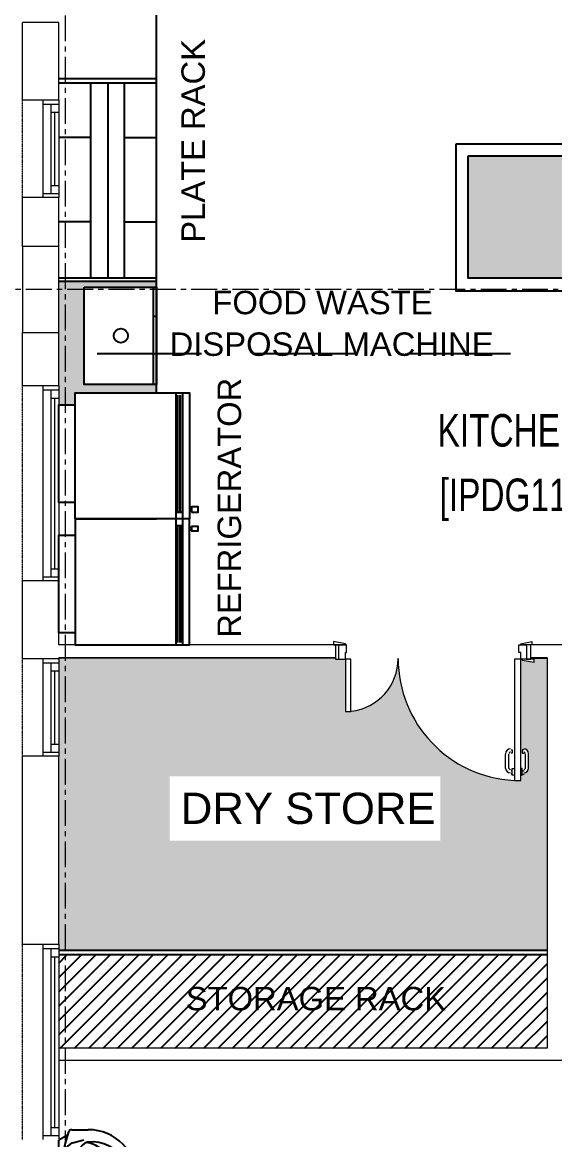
# Model space of a CAD drawing. Header units: millimetres. Extents: x 26027 to 581921, y 7230 to 233891.
# Drawn here: x 465586 to 468856, y 217416 to 224288 of the extents above; entities that cross this region are included whole.
import ezdxf

# ---------------------------------------------------------------- set-up
doc = ezdxf.new("R2010")
doc.units = ezdxf.units.MM
doc.header["$LTSCALE"] = 5
doc.linetypes.add('CENTER', pattern=[50.800000000000004, 31.75, -6.35, 6.35, -6.35])
doc.linetypes.add('HIDDEN2', pattern=[0.1875, 0.125, -0.0625])
for name, color, linetype, lineweight in [('72_EGR_BASE_TEXT', 7, 'Continuous', 5), ('Aluminum', 7, 'Continuous', 5), ('Proj', 7, 'HIDDEN2', 5), ('SANIT', 250, 'Continuous', 5), ('Structure', 20, 'Continuous', 5), ('Walls', 32, 'Continuous', 5)]:
    doc.layers.add(name, color=color, linetype=linetype, lineweight=lineweight)
for name, color, linetype in [('axes', 9, 'Continuous'), ('GE-ARCHITECTURAL_ELEMENTS', 8, 'Continuous'), ('PDF_Solid Fills', 7, 'Continuous'), ('PDF_Text', 7, 'Continuous')]:
    doc.layers.add(name, color=color, linetype=linetype)
doc.layers.add('PDF_Geometry', color=7, linetype='Continuous', true_color=0x809a5e)
doc.styles.add('PDF Arial', font='arial.ttf')
doc.styles.add('X3G_ENTITY_2587EA', font='swisscl.ttf', dxfattribs={"height": 200})

# ---------------------------------------------------------------- blocks, each defined once
blk = doc.blocks.new('lav-manta 60')
at = {"layer": 'GE-ARCHITECTURAL_ELEMENTS'}
for p, q in [((-0.2658112752778532, -0.0528604784439608), (-0.2358005871623812, 1.4210854715202e-14)), ((-0.2358005871623803, 0), (0.2358005871623812, 1.4210854715202e-14)), ((8.881784197001252e-16, 0.04000000000002046), (-6.217248937900877e-15, -0.5599999999999739)), ((0.2658112752778532, -0.0528604784439608), (0.2358005871623812, 1.4210854715202e-14)), ((-0.01500000000000323, -0.1473122635064641), (-0.01986414486488819, -0.06399025504892109)), ((0.0274395542141237, -0.120963039179756), (-0.007817085774672883, -0.0673337147440094)), ((0.03890213914203589, -0.1141610597856442), (0.008722840084338657, -0.05751880514141305)), ((0.01909829523756645, -0.07699205969632317), (0.01986206894530085, -0.06400790666485534)), ((-0.3000000000000007, -0.07892544397115842), (-0.3000000000000016, -0.1799999999999926)), ((-0.2184831274915995, -0.08410578956296888), (-0.238337111529991, -0.1537086973741566)), ((0.0149999999999979, -0.1473122635064641), (0.01740925070904797, -0.1057058166811373)), ((0.2184831274916004, -0.08410578956296888), (0.2383371115299919, -0.1537086973741566)), ((0.2999999999999989, -0.07892544397115842), (0.299999999999998, -0.1799999999999926))]:
    blk.add_line(p, q, dxfattribs=at)
for centre, radius, start, end in [((-0.2800000000000011, -0.07892544397115842), 0.02, 109.8228838830087, 180), ((0, -0.855681818181921), 0.84568181818193, 70.17711611698898, 109.8228838830111), ((-0.1607845660526097, -0.1005641007725586), 0.06, 101.8086224012993, 164.079387877085), ((0, -0.8696182228863449), 0.84568181818193, 78.1913775987016, 101.8086224012984), ((-2.664535259100376e-15, -0.06166307873495214), 0.02500000000000305, 320.7474472845807, 220.3679850115468), ((-9.769962616701378e-15, -0.06166307873495214), 0.02000000000000313, 353.2670776885322, 186.6820056531071), ((-9.769962616701378e-15, -0.06166307873495214), 0.009657274115586034, 25.41267285391787, 215.9577171006651), ((0.1607845660526097, -0.1005641007725586), 0.06, 15.92061212291503, 78.19137759870078), ((0.2799999999999994, -0.07892544397115842), 0.02, 0, 70.17711611699127), ((-0.164536051019244, -0.1889581848927691), 0.06, 102.0882578917687, 174.8142152564765), ((0, -0.9572184320334429), 0.84568181818193, 91.1571592519256, 102.0882578917694), ((0, -0.9572184320334429), 0.84568181818193, 88.54855929439348, 88.84397810137993), ((0.03317084667807624, -0.1175620494827143), 0.0066644162705284, 210.6851949742506, 30.68519497445045), ((0, -0.9572184320334429), 0.84568181818193, 77.9117421082308, 87.42744881614517), ((0.1645360510192404, -0.1889581848927691), 0.06, 5.185784743523504, 77.91174210823132), ((-5.329070518200751e-15, -0.1799999999999926), 0.2999999999999998, 180, 0), ((-1.77635683940025e-15, -0.2038909794933232), 0.2252122890089872, 174.8142152564765, 5.185784743523504), ((-1.77635683940025e-15, -0.1282362600928906), 0.2252122890089872, 190.6097301344279, 349.3902698655721), ((-3.552713678800501e-15, -0.1799999999999926), 0.03500000000000014, 115.3105877077287, 64.6894122922684), ((-3.552713678800501e-15, -0.1799999999999926), 0.02750000000000075, 117.1495709494952, 62.85042905050146), ((-2.664535259100376e-15, -0.1473122635064641), 0.01500000000000057, 180, 6.758042587173681e-11)]:
    blk.add_arc(centre, radius, start, end, dxfattribs=at)

msp = doc.modelspace()

# ---------------------------------------------------------------- hatches: boundary and pattern name
at = {"layer": 'PDF_Geometry', "lineweight": 25}
h = msp.add_hatch(dxfattribs=at)
h.set_pattern_fill('ANGLE', color=256, scale=500)
h.set_pattern_definition([(0, (-753464.1767248921, -861134.2566601911), (0, 137.5), [100, -37.5]), (90, (-753464.1767248921, -861134.2566601911), (-137.5, 8.419446744138054e-15), [100, -37.5])])
edge = h.paths.add_edge_path()
edge.add_line((476577.1314191916, 225898.2474854591), (477116.1547890818, 225898.2474854591))
edge.add_line((477116.1547890818, 225898.2474854591), (477116.1547890818, 226329.466181525))
edge.add_line((477116.1547890818, 226329.466181525), (476816.3230393634, 226329.466181525))
edge.add_line((476816.3230393634, 226329.466181525), (476816.3230393634, 226289.0394287407))
edge.add_line((476816.3230393634, 226289.0394287407), (476674.8294051792, 226289.0394287407))
edge.add_line((476674.8294051792, 226289.0394287407), (476674.8294051792, 226329.466181525))
edge.add_line((476674.8294051792, 226329.466181525), (476203.1839562498, 226329.466181525))
edge.add_line((476203.1839562498, 226329.466181525), (476203.1839562498, 226289.0394287407))
edge.add_line((476203.1839562498, 226289.0394287407), (476061.6903216057, 226289.0394287407))
edge.add_line((476061.6903216057, 226289.0394287407), (476061.6903216057, 226329.466181525))
edge.add_line((476061.6903216057, 226329.466181525), (475886.5077264467, 226329.466181525))
edge.add_line((475886.5077264467, 226329.466181525), (475886.5077264467, 226888.7029277282))
edge.add_line((475886.5077264467, 226888.7029277282), (475792.1786365686, 226888.7029277282))
edge.add_line((475792.1786365686, 226888.7029277282), (475792.1786365686, 226329.466181525))
edge.add_line((475792.1786365686, 226329.466181525), (475488.9779914776, 226329.466181525))
edge.add_line((475488.9779914776, 226329.466181525), (475488.9779914776, 226289.0394287407))
edge.add_line((475488.9779914776, 226289.0394287407), (475354.2221489591, 226289.0394287407))
edge.add_line((475354.2221489591, 226289.0394287407), (475354.2221489591, 226329.466181525))
edge.add_line((475354.2221489591, 226329.466181525), (474875.8389077887, 226329.466181525))
edge.add_line((474875.8389077887, 226329.466181525), (474875.8389077887, 226289.0394287407))
edge.add_line((474875.8389077887, 226289.0394287407), (474741.0830652704, 226289.0394287407))
edge.add_line((474741.0830652704, 226289.0394287407), (474741.0830652704, 226329.466181525))
edge.add_line((474741.0830652704, 226329.466181525), (474559.1626784457, 226329.466181525))
edge.add_line((474559.1626784457, 226329.466181525), (474559.1626784457, 225584.3992664018))
edge.add_line((474559.1626784457, 225584.3992664018), (474592.8516389604, 225584.3992664018))
edge.add_line((474592.8516389604, 225584.3992664018), (474576.6809380068, 225503.5457608835))
edge.add_line((474576.6809380068, 225503.5457608835), (474896.0522849718, 225503.5457608835))
edge.add_line((474896.0522849718, 225503.5457608835), (474896.0522849718, 225463.1190081497))
edge.add_line((474896.0522849718, 225463.1190081497), (474893.0892164605, 225463.1190081497))
edge.add_arc((474569.2623948067, 225506.9054581448), 326.7737193006011, 270.00122249803235, 352.29941862360437, ccw=False)
edge.add_arc((474569.2754806933, 224428.8824065593), 751.2493323841699, 2.8263447609617174, 90.00046627108952, ccw=False)
edge.add_line((475319.6109712257, 224465.9257737831), (475320.5331884446, 224465.9257737831))
edge.add_line((475320.5331884446, 224465.9257737831), (475320.5331884446, 224425.4990211031))
edge.add_line((475320.5331884446, 224425.4990211031), (475286.8442279301, 224425.4990211031))
edge.add_line((475286.8442279301, 224425.4990211031), (475273.3686437351, 224408.6545525857))
edge.add_arc((475243.0485673214, 224408.6545525857), 30.32007641362725, -89.99999999967002, 0, ccw=False)
edge.add_line((475243.0485673216, 224378.334476172), (475246.4174752897, 224371.5966840561))
edge.add_line((475246.4174752897, 224371.5966840561), (475155.457293265, 224378.3344761771))
edge.add_arc((475155.457293265, 224408.6545525857), 30.32007640856318, 146.2510531674718, 270, ccw=False)
edge.add_line((475130.2467614622, 224425.4990211031), (474576.6809379817, 224425.4990211031))
edge.add_line((474576.6809379817, 224425.4990211031), (474594.7647995453, 224335.0797125909))
edge.add_line((474594.7647995453, 224335.0797125909), (476577.1314191916, 224335.0797125909))
edge.add_line((476577.1314191916, 224335.0797125909), (476577.1314191916, 225898.2474854591))
h.paths.add_polyline_path([(480290.3278816309, 225585.2659106641), (477823.6229618503, 225585.2659106641), (477823.6229618504, 224430.1880145429), (477190.2705022367, 224430.1880145429), (477190.2705022367, 224260.9639994355), (477116.1547890818, 224260.9639994355), (477116.1547890818, 223519.8068657785), (477116.1547890818, 223452.4289445733), (477190.2705022367, 223452.4289445733), (477190.2705022367, 222536.089215725), (478390.2705022367, 222536.089215725), (478390.2705022367, 222825.8142770641), (478370.057125974, 222825.8142770641), (478384.880269038, 222899.9299904241), (478390.2705022367, 222899.9299904241), (478390.2705022367, 223573.7092028256), (478383.5327105708, 223573.7092028256), (478370.057125974, 223641.0871240271), (478390.2705022367, 223641.0871240271), (478390.2705022367, 223924.0743932619), (478370.057125974, 223924.0743932619), (478386.2278274947, 224004.9278987262), (478390.2705022367, 224004.9278987262), (478390.2705022367, 224671.9693190232), (478383.5327105708, 224671.9693190232), (478370.057125974, 224746.0850323292), (478390.2705022367, 224746.0850323292), (478390.2734833246, 223830.1974039872), (480290.3308627189, 223830.1974039872)])
edge = h.paths.add_edge_path(flags=16)
edge.add_line((477890.422861618, 223499.5934894115), (477884.2630907465, 223499.5934894115))
edge.add_line((477884.2630907465, 223499.5934894115), (477884.2630907465, 223486.6959090156))
edge.add_arc((477880.8942197019, 223496.2245685461), 10.10666337434744, 289.4711199357461, 379.4714195085501)
h.paths.add_polyline_path([(477944.9032201096, 223553.4958264045), (477944.9032201096, 223513.0690736743), (477197.0082943626, 223513.0690736743), (477197.0082943626, 223553.4958264045), (477756.2450406989, 223553.4958264045), (477756.2450406989, 223560.233618509), (477776.4584170766, 223560.233618509), (477776.4584170766, 223580.4469949298), (477884.2630907465, 223580.4469949298), (477884.2630907465, 223560.233618509), (477911.2142595951, 223560.233618509)], flags=16)
edge = h.paths.add_edge_path(flags=16)
edge.add_line((477786.5650805924, 223486.1179051658), (477877.5252990806, 223479.3801130985))
edge.add_line((477877.5252990806, 223479.3801130985), (477786.5650805924, 223486.1179051658))
edge.add_arc((477786.5650805924, 223496.2245685461), 10.10666338028386, 160.5285805033294, 270, ccw=False)
edge.add_line((477777.03643867, 223499.5934894115), (477776.4584170766, 223499.5934894115))
edge.add_line((477776.4584170766, 223499.5934894115), (477776.4584172121, 223496.2245685461))
edge.add_arc((477786.5650805924, 223496.2245685461), 10.10666338028386, 180, 270)
h.paths.add_polyline_path([(477203.7460869486, 223499.5934894115), (477217.2216707403, 223432.2155682063), (477197.0082943626, 223432.2155682063), (477197.0082943626, 223499.5934894115)], flags=16)
edge = h.paths.add_edge_path()
edge.add_line((468810.812607286, 220379.9957360635), (468731.0259836528, 220379.9957360635))
edge.add_line((468731.0259836528, 220379.9957360635), (468731.0259836528, 220353.0445678041))
edge.add_line((468731.0259836528, 220353.0445678041), (468650.1724781347, 220367.7452050399))
edge.add_line((468650.1724781347, 220367.7452050399), (468650.1724781347, 219815.6494449174))
edge.add_arc((468667.0169465475, 219790.4389130389), 30.32007641328984, 8.799929673841689e-10, 123.74894658864511, ccw=False)
edge.add_line((468697.3370229607, 219790.4389130394), (468697.3370230233, 219699.4787314748))
edge.add_line((468697.3370230233, 219699.4787314748), (468692.924743101, 219718.5986112023))
edge.add_arc((468667.0169465478, 219702.8476394431), 30.32007641155044, -90.00000000021998, 31.29803744826461, ccw=False)
edge.add_line((468667.0169465477, 219672.5275630315), (468670.3858545555, 219665.7897709603))
edge.add_line((468670.3858545555, 219665.7897709603), (468656.910270239, 219665.7897709603))
edge.add_line((468656.910270239, 219665.7897709603), (468656.910270239, 219659.0519789495))
edge.add_line((468656.910270239, 219659.0519789495), (468650.1724781347, 219625.3630183197))
edge.add_line((468650.1724781347, 219625.3630183197), (468609.7457254042, 219625.3630183197))
edge.add_line((468609.7457254042, 219625.3630183197), (468609.7457254042, 219626.2852350804))
edge.add_arc((468646.789092923, 220376.6207258394), 751.2493326251101, 179.999533711322, 267.17365521742397, ccw=False)
edge.add_arc((467568.7660410951, 220376.6338119598), 326.7737193020803, 276.51002771443297, 359.9987775014165, ccw=False)
edge.add_line((467605.8146989334, 220051.9671204453), (467605.8146989334, 220049.8439217927))
edge.add_line((467605.8146989334, 220049.8439217927), (467572.1257383577, 220049.8439217927))
edge.add_line((467572.1257383577, 220049.8439217927), (467572.1257383577, 220373.2579440668))
edge.add_line((467572.1257383577, 220373.2579440668), (467531.6989855699, 220373.2579440668))
edge.add_line((467531.6989855699, 220373.2579440668), (467510.812607286, 220373.2579440668))
edge.add_line((467510.812607286, 220373.2579440668), (467510.812607286, 220379.9957360635))
edge.add_line((467510.812607286, 220379.9957360635), (465810.812607286, 220379.9957360635))
edge.add_line((465810.812607286, 220379.9957360635), (465810.812607286, 219753.7023949737))
edge.add_line((465810.812607286, 219753.7023949737), (465810.812607286, 218579.9957360635))
edge.add_line((465810.812607286, 218579.9957360635), (468810.812607286, 218579.9957360635))
edge.add_line((468810.812607286, 218579.9957360635), (468810.812607286, 220379.9957360635))
h.paths.add_polyline_path([(466491.1746430325, 219254.6403038607), (468153.2039801055, 219254.6403038607), (468153.2039801055, 219650.5862566482), (466491.1746430325, 219650.5862566482)], flags=16)
h.paths.add_polyline_path([(477817.4850682102, 225578.4788064577), (478147.291182175, 225578.4788064577), (478152.7705733287, 226254.4969627045), (477822.9644593638, 226254.4969627045)])
h.paths.add_polyline_path([(474553.4477030388, 224579.0192945225), (476066.1945375546, 224579.0192945225), (476066.1945375546, 225298.6072663157), (474553.4477030388, 225298.6072663157)])
h.paths.add_polyline_path([(476024.2459556516, 225648.7776122349), (476024.2459556516, 224319.4123052929), (476563.8296063151, 224319.4123052929), (476563.8296063151, 225648.7776122349)])
h.paths.add_polyline_path([(475228.5497876443, 225934.2016964958), (476844.2535402477, 225934.2016964958), (476844.2535402477, 226231.1561916356), (475228.5497876443, 226231.1561916356)], flags=16)
at = {"layer": 'PDF_Geometry', "lineweight": 25, "true_color": 0xc6c7c9}
h = msp.add_hatch(dxfattribs=at)
h.set_pattern_fill('ANSI31', color=9, scale=500)
h.set_pattern_definition([(45, (-779468.0633056583, -861136.0631782354), (-44.19417382415922, 44.19417382415922), [])])
h.paths.add_polyline_path([(468810.1541047995, 218552.1910621817), (465810.1541047995, 218552.1910621817), (465810.1541047995, 217979.1422306532), (468810.1541047995, 217979.1422306532)])
h.paths.add_polyline_path([(466544.7022377942, 218132.5465320908), (468216.3368436694, 218132.5465320908), (468216.3368436694, 218429.5010272306), (466544.7022377942, 218429.5010272306)], flags=24)
at = {"layer": 'PDF_Solid Fills', "true_color": 0xa8529f, "transparency": 33554559}
h = msp.add_hatch(color=215, dxfattribs=at)
h.dxf.hatch_style = 1
h.paths.add_polyline_path([(471559.4419548721, 218369.9367661458), (468937.1054229452, 218369.936766146), (468937.1054229452, 217925.2400063123), (471559.4419548721, 217925.2400063123)])
h.paths.add_polyline_path([(469111.6722452347, 222912.2093535694), (469111.6722452347, 223228.8855833763), (470755.6935233842, 223228.8855833763), (470755.6935233842, 222912.2093535694)], flags=16)
h.paths.add_polyline_path([(468323.3505668472, 222716.8133819574), (471651.8198757861, 222716.8133819574), (471651.8198757861, 223464.7083077186), (468323.3505668472, 223464.7083077186)])
h.paths.add_polyline_path([(469499.4776519292, 217932.3904684687), (470734.8712616339, 217932.3904684687), (470734.8712616339, 218229.3449636085), (469499.4776519292, 218229.3449636085)], flags=24)
at = {"layer": 'PDF_Solid Fills', "true_color": 0x809a5e, "transparency": 33554559}
msp.add_hatch(color=65, dxfattribs=at).paths.add_polyline_path([(465810.1541047995, 222056.8524695255), (465810.1541047995, 221935.5722112264), (465911.2209864585, 221935.5722112264), (465911.2209864585, 222009.6879246368), (466409.8176038912, 222009.6879246368), (466409.8176038912, 222060.7995893732), (465965.1233236957, 222060.7995893732), (465965.1233236957, 222660.4630884649), (466409.8176038912, 222660.4630884649), (466409.8176038912, 222696.9427212435), (465810.1541047995, 222696.9427212435), (465810.1541047995, 222380.2664914906)])

# ---------------------------------------------------------------- linework, layer by layer
msp.add_line((468710.1541047995, 220379.1422306532, -2.36187070109298), (468810.1541047995, 220379.1422306532, -2.36187070109298))
at = {"layer": 'Aluminum'}
for p, q in [((465710.8125632415, 223810.2664914911, -5.89027158603983e-07), (465710.8125632415, 223210.2664914916, -5.89027158603983e-07)), ((465710.8125632415, 223785.2664914911, -5.89027158603983e-07), (465810.8125632415, 223785.2664914911, -5.89027158603983e-07)), ((465760.8125632415, 223785.2664914911, -5.89027158603983e-07), (465760.8125632415, 223235.2664914916, -5.89027158603983e-07)), ((465810.8125632415, 223810.2664914911, -5.89027158603983e-07), (465810.8125632415, 223210.2664914916, -5.89027158603983e-07)), ((465760.8125632415, 223735.2664914911, -5.89027158603983e-07), (465810.8125632415, 223735.2664914911, -5.89027158603983e-07)), ((465785.8125632415, 223285.2664914916, -5.89027158603983e-07), (465785.8125632415, 223735.2664914911, -5.89027158603983e-07)), ((465760.8125632415, 223285.2664914916, -5.89027158603983e-07), (465810.8125632415, 223285.2664914916, -5.89027158603983e-07)), ((465710.8125632415, 223235.2664914916, -5.89027158603983e-07), (465810.8125632415, 223235.2664914916, -5.89027158603983e-07)), ((465710.812519196, 222052.2664914911, -5.890272394282192e-07), (465710.8125632415, 220852.2664914911, -5.890272394282192e-07)), ((465810.812519196, 222052.2664914911, -5.890272394282192e-07), (465810.8125632415, 220852.2664914911, -5.890272394282192e-07)), ((465710.812519196, 222027.2664914911, -5.890272394282192e-07), (465810.812519196, 222027.2664914911, -5.890272394282192e-07)), ((465760.812519196, 222027.2664914911, -5.890272394282192e-07), (465760.8125632415, 220877.2664914911, -5.890272394282192e-07)), ((465760.812519196, 221977.2664914911, -5.890272394282192e-07), (465810.812519196, 221977.2664914911, -5.890272394282192e-07)), ((465785.8125632415, 220927.2664914911, -5.890272394282192e-07), (465785.812519196, 221977.2664914911, -5.890272394282192e-07)), ((465710.8125632415, 220877.2664914911, -5.890272394282192e-07), (465810.8125632415, 220877.2664914911, -5.890272394282192e-07)), ((465760.8125632415, 220927.2664914911, -5.890272394282192e-07), (465810.8125632415, 220927.2664914911, -5.890272394282192e-07)), ((465710.8125632415, 220374.2664914904, -5.890272394282192e-07), (465710.8125632415, 219774.2664914909, -5.890272394282192e-07)), ((465710.8125632415, 220349.2664914904, -5.890272394282192e-07), (465810.8125632415, 220349.2664914904, -5.890272394282192e-07)), ((465760.8125632415, 220349.2664914904, -5.890272394282192e-07), (465760.8125632415, 219799.2664914909, -5.890272394282192e-07)), ((465810.8125632415, 220374.2664914904, -5.890272394282192e-07), (465810.8125632415, 219774.2664914909, -5.890272394282192e-07)), ((465760.8125632415, 220299.2664914904, -5.890272394282192e-07), (465810.8125632415, 220299.2664914904, -5.890272394282192e-07)), ((465785.8125632415, 219849.2664914909, -5.890272394282192e-07), (465785.8125632415, 220299.2664914904, -5.890272394282192e-07)), ((465760.8125632415, 219849.2664914909, -5.890272394282192e-07), (465810.8125632415, 219849.2664914909, -5.890272394282192e-07)), ((465710.8125632415, 219799.2664914909, -5.890272394282192e-07), (465810.8125632415, 219799.2664914909, -5.890272394282192e-07)), ((465710.812519196, 218616.2664914911, -5.890272394282192e-07), (465710.8125632415, 217416.2664914911, -5.890272394282192e-07)), ((465810.812519196, 218616.2664914911, -5.890272394282192e-07), (465810.8125632415, 217416.2664914911, -5.890272394282192e-07)), ((465710.8126283102, 218591.2664914906, -5.890273202524554e-07), (465810.8126283102, 218591.2664914906, -5.890273202524554e-07)), ((465760.812519196, 218591.2664914911, -5.890272394282192e-07), (465760.8125632415, 217441.2664914911, -5.890272394282192e-07)), ((465760.8126283102, 218541.2664914906, -5.890273202524554e-07), (465810.8126283102, 218541.2664914906, -5.890273202524554e-07)), ((465785.8125632415, 217491.2664914911, -5.890272394282192e-07), (465785.812519196, 218541.2664914911, -5.890272394282192e-07)), ((465710.8125632415, 217441.2664914911, -5.890272394282192e-07), (465810.8125632415, 217441.2664914911, -5.890272394282192e-07)), ((465760.8125632415, 217491.2664914911, -5.890272394282192e-07), (465810.8125632415, 217491.2664914911, -5.890272394282192e-07))]:
    msp.add_line(p, q, dxfattribs=at)
at = {"layer": 'axes', "linetype": 'CENTER', "lineweight": 0}
for p, q in [((465850.8136326098, 120285.5883598276, 2.361868934011637), (465850.8136326098, 230891.1259078742, 2.361868934011637)), ((484308.7689532852, 222645.2659107624, -2.945141526211614e-07), (460585.0203593923, 222645.2659107624, -2.945141526211614e-07))]:
    msp.add_line(p, q, dxfattribs=at)
at = {"layer": 'PDF_Geometry', "color": 7, "lineweight": 25, "elevation": -2.36187070109298}
for points in [[(466409.8176038912, 222009.6879246368), (466409.8176038912, 226288.1859232802), (468505.2709542471, 226288.1859232802)], [(465810.1541047995, 223943.4342641647), (466409.8176038912, 223943.4342641647)], [(465810.1541047995, 223916.4830956934), (466409.8176038912, 223916.4830956934)], [(466005.5500763361, 222717.1560976643), (466005.5500763361, 223916.4830956934)], [(466113.354750351, 222717.1560976643), (466113.354750351, 223916.4830956934)], [(466214.4216323546, 222717.1560976643), (466214.4216323546, 223916.4830956934)], [(466005.5500763361, 223579.5934895196), (465810.1541047995, 223579.5934895196)], [(466214.4216323546, 223579.5934895196), (466409.8176038912, 223579.5934895196)], [(466005.5500763361, 223060.7834959964), (465810.1541047995, 223060.7834959964)], [(466214.4216323546, 223060.7834959964), (466409.8176038912, 223060.7834959964)], [(465810.1541047995, 222717.1560976643), (466409.8176038912, 222717.1560976643)], [(465810.1541047995, 222696.9427212435), (466409.8176038912, 222696.9427212435)], [(466389.6042275135, 222660.4630884649), (466389.6042275135, 222060.7995893732)], [(468249.2348538074, 222635.9598765506), (471725.9355897463, 222635.9598765506)], [(466409.8176038912, 222478.5427010651), (466389.6042275135, 222478.5427010651)], [(466531.0978616979, 220459.9957360672), (466531.0978616979, 221234.8418302999), (466531.0978616979, 222009.6879246368)], [(466537.8356542839, 221275.2685830842), (466537.8356542839, 221996.212340324)], [(466551.3112384207, 221275.2685830842), (466551.3112384207, 221996.212340324)], [(466558.0490305466, 221275.2685830842), (466558.0490305466, 221996.212340324)], [(466571.5246147984, 220459.9957360672), (466571.5246147984, 221234.8418302999), (466571.5246147984, 222009.6879246368)], [(465911.2209864585, 221335.908712239), (465810.1541047995, 221335.908712239), (465810.1541047995, 221935.5722112264), (465911.2209864585, 221935.5722112264)], [(466625.4269520359, 221295.481959505), (466611.9513674388, 221295.481959505)], [(466611.9513674388, 221288.7441673467), (466625.4269520359, 221288.7441673467)], [(466409.8176038912, 221234.8418302999), (465911.2209864585, 221234.8418302999), (466409.8176038912, 221234.8418302999)], [(466531.0978616979, 221275.2685830842), (466571.5246147984, 221275.2685830842)], [(466531.0978616979, 221194.4150776197), (466571.5246147984, 221194.4150776197)], [(466537.8356542839, 221194.4150776197), (466537.8356542839, 220473.4713203837)], [(466551.3112384207, 221194.4150776197), (466551.3112384207, 220473.4713203837)], [(466558.0490305466, 221194.4150776197), (466558.0490305466, 220473.4713203837)], [(466625.4269520359, 221180.9394933607), (466611.9513674388, 221180.9394933607)], [(466611.9513674388, 221167.4639090982), (466625.4269520359, 221167.4639090982)], [(465911.2209864585, 220534.111449481), (465810.1541047995, 220534.111449481), (465810.1541047995, 221133.7749484687), (465911.2209864585, 221133.7749484687)], [(468810.1541047995, 218579.1422306532), (465810.1541047995, 218579.1422306532)], [(468810.1541047995, 218552.1910621817), (465810.1541047995, 218552.1910621817)]]:
    msp.add_lwpolyline(points, dxfattribs=at)
for points in [[(468249.2348538074, 223538.8240210786), (468249.2348538074, 222635.9598765506), (471725.9355897463, 222635.9598765506), (471725.9355897463, 223538.8240210786)], [(468323.3505671672, 223464.7083079235), (468323.3505671672, 222716.8133821764), (471651.8198763325, 222716.8133821764), (471651.8198763325, 223464.7083079235)], [(465965.1233236957, 222660.4630884649), (466409.8176038912, 222660.4630884649), (466409.8176038912, 222060.7995893732), (465965.1233236957, 222060.7995893732)], [(466611.9513674388, 221234.8418302999), (465911.2209864585, 221234.8418302999), (465911.2209864585, 222009.6879246368), (466611.9513674388, 222009.6879246368)], [(466625.4269520359, 221275.2685830842), (466665.8537046765, 221275.2685830842), (466665.8537046765, 221308.9575437137), (466625.4269520359, 221308.9575437137)], [(465911.2209864585, 221234.8418302999), (465911.2209864585, 220459.9957360672), (466611.9513674388, 220459.9957360672), (466611.9513674388, 221234.8418302999)], [(466625.4269520359, 221187.6772855155), (466625.4269520359, 221160.7261169937), (466665.8537046765, 221160.7261169937), (466665.8537046765, 221187.6772855155)]]:
    msp.add_lwpolyline(points, close=True, dxfattribs=at)
at = {"layer": 'PDF_Geometry', "color": 244, "true_color": 0x981a1d, "elevation": -2.36187070109298}
for points in [[(466045.9768285165, 222252.2484411378), (466686.0670804791, 222252.2484411378)], [(467002.743310282, 222252.2484411378), (467636.0957697735, 222252.2484411378)], [(467952.7719994616, 222252.2484411378), (468586.1244590681, 222252.2484411378)]]:
    msp.add_lwpolyline(points, dxfattribs=at)
at = {"layer": 'PDF_Geometry', "color": 7, "lineweight": 5, "elevation": -2.36187070109298}
for points in [[(467571.4672358711, 220459.9957360635), (467571.4672358711, 220466.7335285344), (467497.3515224573, 220480.2091123261), (467497.3515224573, 220459.9957360635)], [(468683.2029362777, 220372.4044386565), (468710.1541047995, 220372.4044386565), (468710.1541047995, 220459.9957360635), (468683.2029362777, 220459.9957360635), (468683.2029362777, 220372.4044386565), (468649.5139756482, 220372.4044386565), (468649.5139756482, 220412.831191757), (468636.0383913855, 220412.831191757), (468636.0383913855, 220459.9957360635), (468683.2029362777, 220459.9957360635)], [(468649.5139756482, 220459.9957360635), (468649.5139756482, 220466.7335285344), (468716.8918969037, 220480.2091123261), (468716.8918969037, 220459.9957360635)], [(467605.1561964469, 220048.9904163824), (467605.1561964469, 220372.4044386565), (467571.4672358711, 220372.4044386565), (467571.4672358711, 220048.9904163824)], [(468649.5139756482, 219624.5095129095), (468649.5139756482, 220372.4044386565), (468609.0872229177, 220372.4044386565), (468609.0872229177, 219624.5095129095)], [(468656.2517677525, 220372.4044386565), (468656.2517677525, 220365.6666465306), (468730.3674811663, 220352.1910623938), (468730.3674811663, 220372.4044386565)]]:
    msp.add_lwpolyline(points, close=True, dxfattribs=at)
for points in [[(467510.1541047995, 220459.9957360635), (467510.1541047995, 220379.1422306532)], [(467531.0404830833, 220372.4044386565), (467571.4672358711, 220372.4044386565), (467571.4672358711, 220412.831191757), (467578.2050279756, 220412.831191757), (467578.2050279756, 220459.9957360635), (467510.8271067704, 220459.9957360635), (467510.8271067704, 220372.4044386565), (467531.0404830833, 220372.4044386565), (467531.0404830833, 220459.9957360635)]]:
    msp.add_lwpolyline(points, dxfattribs=at)
msp.add_lwpolyline([(467607.7165574827, 220051.4160217547, 0.3790492399000146), (467894.8812578362, 220375.7733343169, 0.3986691197094554), (468606.0552164791, 219625.5875591666)], format="xyb", dxfattribs=at)
at = {"layer": 'PDF_Geometry', "color": 26, "lineweight": 5, "true_color": 0x711b00, "elevation": -2.36187070109298}
for points in [[(468555.1848859212, 219698.6252260646), (468555.1848859212, 219786.2165239316)], [(468575.3982622882, 219698.6252260646), (468575.3982622882, 219786.2165239316)], [(468588.8738465507, 219813.1676923202), (468595.611638655, 219813.1676923202), (468595.611638655, 219792.9543155974), (468588.8738465507, 219792.9543155974)], [(468669.727352069, 219813.1676923202), (468656.2517677525, 219813.1676923202), (468656.2517677525, 219792.9543155974), (468669.727352069, 219792.9543155974)], [(468676.4651441732, 219698.6252260646), (468676.4651441732, 219786.2165239316)], [(468696.6785205367, 219698.6252260646), (468696.6785205367, 219786.2165239316)], [(468609.0872229177, 219658.1984735392), (468595.611638655, 219658.1984735392), (468595.611638655, 219698.6252260646), (468609.0872229177, 219698.6252260646)], [(468649.5139756482, 219658.1984735392), (468656.2517677525, 219658.1984735392), (468656.2517677525, 219698.6252260646), (468649.5139756482, 219698.6252260646)], [(468595.611638655, 219685.1496419278), (468588.8738465507, 219685.1496419278)], [(468595.611638655, 219664.9362655501), (468588.8738465507, 219664.9362655501)], [(468656.2517677525, 219685.1496419278), (468669.727352069, 219685.1496419278)], [(468656.2517677525, 219664.9362655501), (468669.727352069, 219664.9362655501)]]:
    msp.add_lwpolyline(points, dxfattribs=at)
at = {"layer": 'PDF_Geometry', "color": 7, "lineweight": 25}
msp.add_circle((466190.8393672183, 222360.6313313739, -2.36187070109298), 43.79565634377954, dxfattribs=at)
at = {"layer": 'PDF_Geometry', "color": 26, "lineweight": 5, "true_color": 0x711b00}
for centre, radius, start, end in [((468585.5049623463, 219789.5854076294, -2.36187070109298), 30.32007641378937, 90.00002241155822, 179.9999775884418), ((468585.5049256852, 219789.5854445526, -2.36187070109298), 10.10666338696563, 89.99985944751349, 180.000140579167), ((468666.3584440611, 219789.5854076294, -2.36187070109298), 30.32007641297788, 2.239821800088052e-05, 89.9999775884418), ((468666.3584807762, 219789.5854445526, -2.36187070109298), 10.10666338904459, 359.9998594608537, 90.00014057916697), ((468585.5049623463, 219701.9941340329, -2.36187070109298), 30.3200764144249, 180.000022398218, 269.9999775884418), ((468585.5049256852, 219701.9940971092, -2.36187070109298), 10.10666339341438, 179.9998594475135, 270.0001405524865), ((468666.3584807762, 219701.9940971092, -2.36187070109298), 10.10666338134994, 269.9998593674722, 0.0001406191875799997), ((468666.3584440611, 219701.9941340329, -2.36187070109298), 30.32007641146983, 270.000022398218, 359.999977601782)]:
    msp.add_arc(centre, radius, start, end, dxfattribs=at)
at = {"layer": 'Proj'}
for p, q in [((465585.8124981727, 223210.2664914916, -5.89027158603983e-07), (465585.8124981727, 223810.2664914911, -5.89027158603983e-07)), ((465585.8124981727, 220852.2664914911, -5.890272394282192e-07), (465585.8124541272, 222052.2664914911, -5.890272394282192e-07)), ((465585.8124981727, 219774.2664914909, -5.890272394282192e-07), (465585.8124981727, 220374.2664914904, -5.890272394282192e-07)), ((465585.8124981727, 217416.2664914911, -5.890272394282192e-07), (465585.8124541272, 218616.2664914911, -5.890272394282192e-07))]:
    msp.add_line(p, q, dxfattribs=at)
at = {"layer": 'Structure', "elevation": -5.890273202524554e-07}
msp.add_lwpolyline([(465585.8126072865, 222380.2664914906), (465810.8126072865, 222380.2664914906), (465810.8126072865, 222910.2664914906), (465585.8126072865, 222910.2664914906)], close=True, dxfattribs=at)
at = {"layer": 'Walls'}
for p, q in [((465585.8126072865, 223810.2664914911, -5.890272394282192e-07), (465585.8126072865, 224288.2664914906, -5.890273202524554e-07)), ((465810.8127814573, 224288.2664914902, -5.890274010766916e-07), (465585.8127164007, 224288.2664914902, -5.890274010766916e-07)), ((465810.8126072865, 223810.2664914913, -5.890272394282192e-07), (465810.8126072865, 224288.2664914902, -5.890273202524554e-07)), ((465810.8126072744, 223810.2664914911, -5.89027158603983e-07), (465585.8125422178, 223810.2664914911, -5.89027158603983e-07)), ((465585.8126072865, 222910.2664914906, -5.890273202524554e-07), (465585.8126072865, 223210.2664914911, -5.890272394282192e-07)), ((465810.8126723431, 223210.2664914911, -5.890272394282192e-07), (465585.8126072865, 223210.2664914911, -5.890272394282192e-07)), ((465810.8126072865, 222910.2664914906, -5.890273202524554e-07), (465810.8126072865, 223210.2664914911, -5.890272394282192e-07)), ((465585.8126072865, 222052.2664914906, -5.890273202524554e-07), (465585.8126072865, 222380.2664914906, -5.890273202524554e-07)), ((465810.8126072865, 222052.2664914906, -5.890273202524554e-07), (465810.812607286, 222380.2664914906, -5.890273202524554e-07)), ((465810.8125632294, 222052.2664914911, -5.890272394282192e-07), (465585.8124981727, 222052.2664914911, -5.890272394282192e-07)), ((465585.8126072865, 220374.2664914906, -5.890273202524554e-07), (465585.8126072865, 220852.2664914909, -5.890273202524554e-07)), ((465810.8126723431, 220852.2664914909, -5.890273202524554e-07), (465585.8126072865, 220852.2664914909, -5.890273202524554e-07)), ((465810.812607286, 220459.9957360635, -5.890273202524554e-07), (465810.8126072865, 220852.2664914906, -5.890273202524554e-07)), ((465810.8126072744, 220374.2664914904, -5.890272394282192e-07), (465585.8125422178, 220374.2664914904, -5.890272394282192e-07)), ((465810.812607286, 220374.2664914904, -5.890273202524554e-07), (465810.812607286, 220379.9957360635, -5.890273202524554e-07)), ((465810.812607286, 220379.9957360635, -2.36187070109298), (467510.812607286, 220379.9957360635, -2.36187070109298)), ((465585.8126072865, 218616.2664914906, -5.890273202524554e-07), (465585.8126072865, 219774.2664914906, -5.890273202524554e-07)), ((465810.8126723431, 219774.2664914906, -5.890273202524554e-07), (465585.8126072865, 219774.2664914906, -5.890273202524554e-07)), ((465810.8126072865, 218616.2664914906, -5.890273202524554e-07), (465810.8126072865, 219774.2664914906, -5.890273202524554e-07)), ((465810.8126723431, 218616.2664914906, -5.890273202524554e-07), (465585.8126072865, 218616.2664914906, -5.890273202524554e-07))]:
    msp.add_line(p, q, dxfattribs=at)
at = {"layer": 'Walls', "elevation": -2.36187070109298}
for points in [[(467510.1541047995, 220459.9957360635), (465810.812607286, 220459.9957360635)], [(471584.4419548721, 220359.6026334036), (471584.4419548721, 220459.9957360635), (468710.1541047995, 220459.9957360635)], [(467510.1541047995, 220379.9957360635), (465810.812607286, 220379.9957360635)], [(468810.1541047995, 220379.1422306532), (468810.1541047995, 217979.1422306532)], [(468810.1541047995, 217979.1422306532), (465810.1541047995, 217979.1422306532)], [(465810.1541047995, 217905.0265172394), (471584.4419548721, 217905.0265172394), (472783.7689532856, 217905.0265172394)]]:
    msp.add_lwpolyline(points, dxfattribs=at)

# ---------------------------------------------------------------- block references
at = {"layer": 'SANIT', "xscale": 1000.000000000223, "yscale": 1000.000000000223, "zscale": 1000.000000000223, "rotation": 90.00000000000001}
msp.add_blockref('lav-manta 60', (465810.152964391, 217177.2664914906, -5.890273202524554e-07), dxfattribs=at)

# ---------------------------------------------------------------- texts
at = {"layer": '72_EGR_BASE_TEXT', "char_height": 200, "attachment_point": 2, "style": 'X3G_ENTITY_2587EA'}
for s, insert in [('KITCHEN', (468587.2963369356, 221878.8471982114, -2.36187011206566)), ('[IPDG117]', (468628.2365673536, 221482.2407342428, -2.36187011206566))]:
    msp.add_mtext(s, dxfattribs=dict(at, insert=insert))
at = {"layer": 'PDF_Text', "char_height": 144.1030419977112, "attachment_point": 7, "rotation": 90, "style": 'PDF Arial'}
for s, insert in [('PLATE RACK', (466709.2807766451, 222932.7710604575, -2.36187070109298)), ('REFRIGERATOR', (466931.6279170304, 220503.039484184, -2.36187070109298))]:
    msp.add_mtext(s, dxfattribs=dict(at, insert=insert))
at = {"layer": 'PDF_Text', "attachment_point": 7, "style": 'PDF Arial'}
for s, insert, char_height in [('FOOD WASTE', (466753.4450019682, 222490.9696359767, -2.36187070109298), 144.1030419977112), ('DISPOSAL MACHINE', (466490.6711095176, 222234.9279203992, -2.36187070109298), 144.1030419977112), ('DRY STORE', (466559.2594878604, 219355.4273434312, -2.36187070109298), 192.1406046959241), ('STORAGE RACK', (466589.7712997012, 218209.7286777871, -2.36187070109298), 144.1030419977112)]:
    msp.add_mtext(s, dxfattribs=dict(at, insert=insert, char_height=char_height))

doc.saveas('drawing.dxf')
